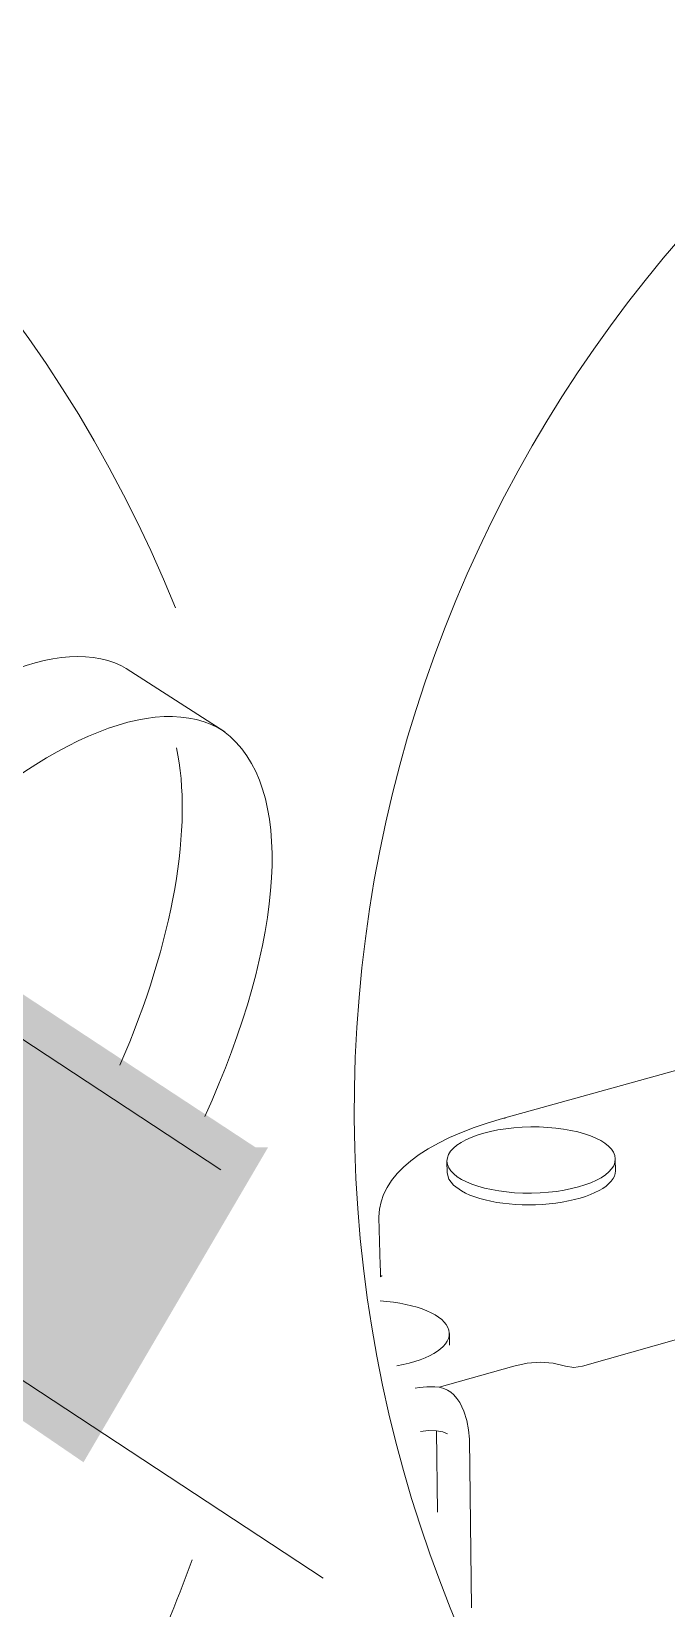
# Model space of a CAD drawing. Header units: metres. Extents: x -8.4 to 7.9, y -3.9 to 2.
# Drawn here: x 7.5037 to 7.5469, y -2.0152 to -1.908 of the extents above; entities that cross this region are included whole.
import ezdxf

# ---------------------------------------------------------------- set-up
doc = ezdxf.new("R2010")
doc.units = ezdxf.units.M
doc.header["$MEASUREMENT"] = 0
doc.layers.add('PDF22_Geometry_Num_Penna__1', color=255, linetype='Continuous', lineweight=18)
doc.layers.add('PDF22_Geometry_Num_Penna__7', color=7, linetype='Continuous', lineweight=18)

msp = doc.modelspace()

# ---------------------------------------------------------------- hatches: boundary and pattern name
at = {"layer": 'PDF22_Geometry_Num_Penna__1', "linetype": 'Continuous', "lineweight": 18}
msp.add_hatch(color=255, dxfattribs=at).paths.add_polyline_path([(7.518975986058666, -1.983872290859243), (7.478167460379963, -1.957046366727776), (7.466467884519374, -1.954475915106674), (7.459048423351164, -1.948197222155013), (7.447916253091756, -1.947626838046738), (7.445348779977746, -1.953333657636578), (7.451913409610317, -1.965605106858989), (7.463330027297089, -1.973026057280745), (7.464184858832728, -1.975879467075665), (7.507277899451622, -2.005275842828235), (7.519833796101397, -1.983872290859243)])
at = {"layer": 'PDF22_Geometry_Num_Penna__7', "linetype": 'Continuous', "lineweight": 18}
msp.add_hatch(color=7, dxfattribs=at).paths.add_polyline_path([(7.509851776355883, -1.951141178565554), (7.516884031602024, -1.955632767261524), (7.510174944375453, -1.951327335258855)])

# ---------------------------------------------------------------- linework, layer by layer
at = {"layer": 'PDF22_Geometry_Num_Penna__1', "color": 255, "linetype": 'Continuous', "lineweight": 18, "flags": 128}
msp.add_lwpolyline([(7.509851776355883, -1.951141178565554), (7.510174944375453, -1.951327335258855), (7.516884031602024, -1.955632767261524)], dxfattribs=at)
at = {"layer": 'PDF22_Geometry_Num_Penna__1', "color": 255, "linetype": 'Continuous', "lineweight": 18}
for points in [[(7.489566653800243, -1.960676869023211), (7.4972154600146, -1.952950621624441), (7.505142756642136, -1.948852195864723), (7.509851776355883, -1.951141178565554)], [(7.489566653800243, -1.960676869023211), (7.4972154600146, -1.952950621624441), (7.505142756642136, -1.948852195864723), (7.509851776355883, -1.951141178565554)], [(7.516884031602024, -1.955632767261524), (7.512216710987579, -1.952563415702375), (7.503879869634781, -1.956472706261699), (7.495685996622435, -1.964714235387527)], [(7.516884031602024, -1.955632767261524), (7.512216710987579, -1.952563415702375), (7.503879869634781, -1.956472706261699), (7.495685996622435, -1.964714235387527)]]:
    msp.add_open_spline(points, degree=3, dxfattribs=at)
at = {"layer": 'PDF22_Geometry_Num_Penna__7', "color": 7, "linetype": 'Continuous', "lineweight": 18, "flags": 128}
msp.add_lwpolyline([(7.513530977242286, -1.947210889531226, 1.88104783393131), (7.429642813872741, -2.071543557066364)], format="xyb", dxfattribs=at)
for points in [[(7.509851776355883, -1.951141178565554), (7.510174944375453, -1.951327335258855), (7.516884031602024, -1.955632767261524)], [(7.516622816529984, -1.985405179534562), (7.476514240018095, -1.959040924002481)], [(7.659730848967912, -1.965151927004817), (7.541219030251768, -1.998752465518899)], [(7.465880671846024, -1.975219727754606), (7.523586268262284, -2.013148037074553)], [(7.550073238286591, -1.97793880687964), (7.535788318269433, -1.981903199820181), (7.535876184228671, -1.981892775045356), (7.535968517948549, -1.98192404936983)], [(7.532001146500915, -1.984803074325749), (7.532016039036379, -1.985596846465985)], [(7.543443975050104, -1.984669190431926), (7.543455889078476, -1.98545998406507)], [(7.532015741185671, -1.985597144316694), (7.532125945948105, -1.986036474112884), (7.53245507098186, -1.986451975852332), (7.532995670019207, -1.986839181774399)], [(7.527483942643946, -1.992665886274725), (7.527483942643946, -1.992484197342063), (7.527475007122667, -1.992234002746266), (7.527460114587204, -1.991909345473149), (7.527373737881512, -1.988632987671049)], [(7.527577020990598, -1.992583828404318), (7.527577020990598, -1.992598720939782), (7.527542768159029, -1.992632973771349), (7.527460859213977, -1.992685097645473)], [(7.5321610923318, -1.99651650024432), (7.53217300636017, -1.997319207905835)], [(7.531459951762151, -2.00017857471494), (7.53655319889087, -1.998741445042655), (7.537457175793539, -1.998537417306797), (7.538362641949756, -1.99848231492558), (7.539232366020859, -1.998549331335169), (7.540055923232022, -1.998753359071027)], [(7.541218881326414, -1.998753210145672), (7.540620201400757, -1.998844054612003), (7.540055774306668, -1.998753210145672)], [(7.531460100687505, -2.000178276864231), (7.531166717738862, -2.000154448807488), (7.530892695086322, -2.000144024032663), (7.53063654347634, -2.000154448807488), (7.530386348880545, -2.000167852089406), (7.530127218763467, -2.000199126413881), (7.529842771336104, -2.000245293273819)], [(7.533527631385986, -2.003700808277552), (7.533469550497673, -2.003067875520328), (7.533347431706869, -2.002434942763105), (7.533144893224557, -2.001804988512974), (7.532870870572016, -2.00122566888342), (7.532681735371624, -2.000932285934778), (7.532477707635766, -2.000696983874445), (7.532263255125083, -2.000512316434691), (7.532035399332483, -2.000370837347782), (7.531777758468954, -2.000254675571162), (7.531460547463568, -2.000178723640294)], [(7.530197809381568, -2.003180314163082), (7.530738408418915, -2.00311478700704), (7.531280496709807, -2.003134147303143)], [(7.531358384670285, -2.008671936615466), (7.531279454232325, -2.003133402676371)], [(7.531279752083033, -2.00313370052708), (7.531710146357947, -2.003212630965039), (7.532036292884611, -2.003351131544855)], [(7.533676556740626, -2.015161061093234), (7.533527631385986, -2.003701255053616)]]:
    msp.add_lwpolyline(points, dxfattribs=at)
for points in [[(7.527373440030803, -1.988633732297822), (7.527373440030803, -1.988623307522997)], [(7.527405458982051, -1.990611758858163), (7.527405458982051, -1.990599844829791)]]:
    msp.add_lwpolyline(points, close=True, dxfattribs=at)
at = {"layer": 'PDF22_Geometry_Num_Penna__7', "color": 7, "linetype": 'Continuous', "lineweight": 18}
for centre, radius, start, end in [((7.616154461545624, -1.981407462942642), 0.09046209115792214, 99.99453102541588, 260.6128390833471), ((7.429941181081587, -1.981126647328722), 0.0901492653598517, 328.1478388858883, 340.0417277775327)]:
    msp.add_arc(centre, radius, start, end, dxfattribs=at)
for centre, major_axis, ratio, start_param, end_param in [((7.570882756073552, -1.994210731114766), (-0.04347021761483794, 0.006146472478202108), 0.2976030767337469, 5.692831992959274, 6.324124937306136), ((7.537771148492605, -1.9855662219836), (0.005684175623679802, 0.0001031557205647649), 0.388906557628137, 3.707861279363766, 6.284514535068313), ((7.526396895143242, -1.996603796633617), (0.005763318846853735, 8.340915269768384e-05), 0.4016883386439263, 5.097314103476636, 7.664186130113038)]:
    msp.add_ellipse(centre, major_axis=major_axis, ratio=ratio, start_param=start_param, end_param=end_param, dxfattribs=at)
msp.add_ellipse((7.537724262747258, -1.984735494007863), major_axis=(0.005725185607424159, 7.14146582331892e-05), ratio=0.3930850869597787, dxfattribs=at)
for points in [[(7.489566653800243, -1.960676869023211), (7.4972154600146, -1.952950621624441), (7.505142756642136, -1.948852195864723), (7.509851776355883, -1.951141178565554)], [(7.516884031602024, -1.955632767261524), (7.512216710987579, -1.952563415702375), (7.503879869634781, -1.956472706261699), (7.495685996622435, -1.964714235387527)], [(7.515526279143764, -1.981777953596928), (7.520976947123622, -1.969837118661819), (7.521757315981941, -1.959200869833365), (7.516805547940131, -1.955589429983323)], [(7.509758400158522, -1.978278952389639), (7.513435367164607, -1.969843820302778), (7.514723571482249, -1.961941840985531), (7.513603652815347, -1.956729453573099)]]:
    msp.add_open_spline(points, degree=3, dxfattribs=at)

doc.saveas('drawing.dxf')
